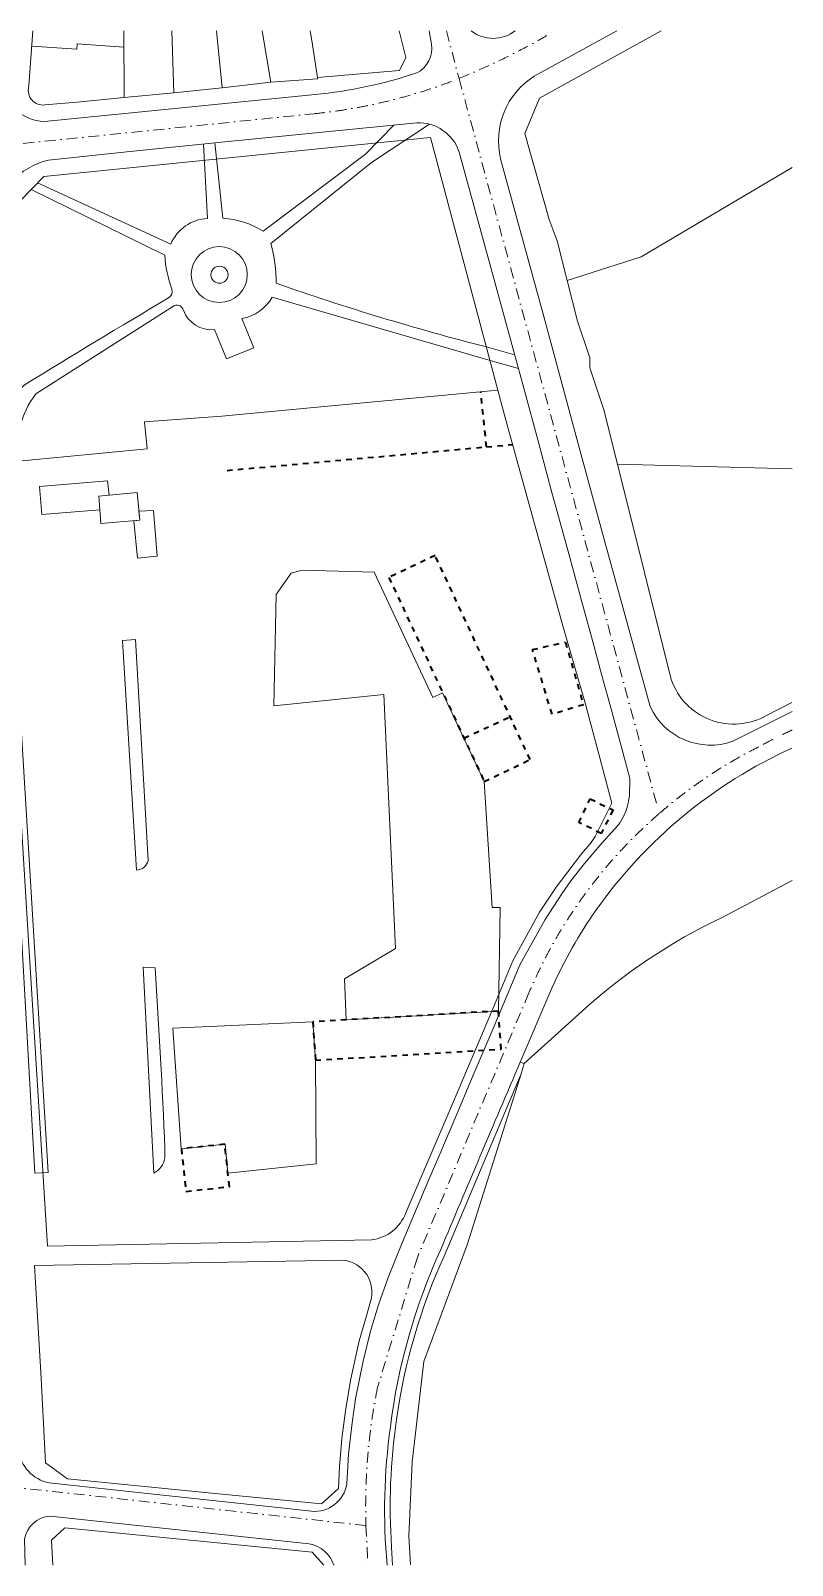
# Model space of a CAD drawing. Header units: inches. Extents: x -72385 to 39588, y -6525 to 66685.
# Drawn here: x 5600 to 19597, y 38481 to 66685 of the extents above; entities that cross this region are included whole.
import ezdxf

# ---------------------------------------------------------------- set-up
doc = ezdxf.new("R2010")
doc.units = ezdxf.units.IN
doc.header["$MEASUREMENT"] = 0
doc.linetypes.add('DASHDOTX2', pattern=[2, 1, -0.5, 0, -0.5])
doc.linetypes.add('Hidden', pattern=[0.4, 0.2, -0.2])
doc.layers.add('Ситуация имот', color=7, linetype='Continuous', lineweight=20)
doc.layers.add('Ситуация тънка линия', color=7, linetype='Continuous', lineweight=35)

msp = doc.modelspace()

# ---------------------------------------------------------------- linework, layer by layer
at = {"layer": 'Ситуация имот', "color": 5, "ltscale": 10}
for points in [[(5138, 66684.5), (5076.2, 65783.9, 0.3936686), (5852.2, 65015.3), (10826.5, 65510.1, 0.0554155), (12694.6, 65908, 0.322889), (12968.8, 66439.8), (12921.7, 66682.2)], [(13693.4, 66685.2, 0.3479874), (14502.1, 66685.4, -19.6070436)], [(19593.6, 54172.6), (18505.8, 53626, -0.3900616), (16983.9, 54267.7), (16153.3, 57290.5), (15681.4, 59023.9), (15028.6, 61430.1), (14236.9, 64331, -0.3220543), (14852, 65848.4), (16371.9, 66681.5)], [(5379.3, 40605.9, 0.3266512), (5938.1, 39995.8), (7854.5, 39790.7), (10086.9, 39549), (10759.4, 39474.1, 0.3914247), (11411.4, 39975.8), (11443, 40525.9), (11505.1, 41098.5), (11568.3, 41541.7), (11707.7, 42234.9), (11846.1, 42786.8), (11991.5, 43265.6), (12167.9, 43770.8), (12427.5, 44410), (12654.2, 44948.4), (12900, 45532.1), (13116.3, 46038.7), (13429.9, 46774.6), (13752.1, 47530.3), (14117.3, 48387.2), (14595.3, 49527), (14727.8, 49767.8), (15053.7, 50351.9), (15360.2, 50821.7), (15529.4, 51061.9), (15775.6, 51378.5), (16097.3, 51751.9), (16336.1, 52014, 0.1502272), (16595.8, 52564.9), (16606.9, 52619), (16609.3, 52943.1), (16554.4, 53151.2), (16273.8, 54195.2), (16097.1, 54832.3), (15923.5, 55480.2), (15711.3, 56255.2), (15488.7, 57068.9), (15162.3, 58263.6), (14938.4, 59099.4), (14660.6, 60117.7), (14130.3, 62066.5), (13476.1, 64452.7, 0.3347114), (12696.3, 64993.4), (9169.2, 64642), (7363.7, 64459.9), (5924, 64307.4, 0.287607), (4876.9, 63212.7, 2.1567377)], [(12150.4, 38483.4, -0.0573221), (12210.1, 41025.2, -0.0764622), (13135.2, 44283.3, -0.0016666), (14597, 47729.1, -6.7062611)], [(5496.7, 38484.5), (5486.5, 38966.6, -0.3464562), (5955.8, 39385), (10717.2, 38876.6, -0.2727758), (11171.9, 38481.4, -34.2921604)]]:
    msp.add_lwpolyline(points, format="xyb", dxfattribs=at)
at = {"layer": 'Ситуация имот', "color": 1, "ltscale": 10}
for points in [[(5641.1, 66683.9), (5568.5, 65677.1, -0.09456), (5562.4, 65654, 0.5191185), (5859.5, 65320.4), (6453.5, 65370.8), (7320.6, 65458.1), (8232.4, 65545.4), (9121.2, 65635.2), (10015.2, 65741.7), (10870.3, 65802), (10870.3, 65822.5), (12375.9, 65955.6), (12493.5, 66195.1), (12372.1, 66682.9)], [(17186.7, 66682.9), (14952.1, 65443), (14684.3, 64798.5), (15131, 63216.1), (15278.3, 62821), (15462, 62094.5), (15649.9, 61345.6), (15876.1, 60670.8), (15876.1, 60489.3), (16135.1, 59719), (16385.2, 58717.1), (17373.4, 54760.6, 0.4711066), (19124.9, 54100.8), (19587.4, 54340.1)], [(14667.5, 47701.4), (14597, 47729.1), (15178.9, 49087.2, -0.0485368), (15998.3, 50532.6, -0.1329046), (19588.7, 53498.6, -0.228464)], [(14667.5, 47701.4), (15733.7, 48668, -0.0739331), (18307.8, 50386.3), (19593.7, 51067.6)], [(12251.1, 38483.5), (12231.5, 38812.1, -0.0523757), (12322.4, 41161.9, -0.0716409), (13196.7, 44164.1), (14612.2, 47512.8, 0.0097196), (14667.5, 47701.4, -0.8149993)], [(5667.9, 43991.7), (5789.4, 41915.8), (5870.5, 40367.4), (6276.8, 40067.8), (8993, 39802.1), (10944.8, 39611.2), (11257.7, 39894.9), (11275.8, 40289.4), (11316, 40814.4), (11388.6, 41366.2), (11486.1, 41911.3), (11634.8, 42608.5), (11768.7, 43064.4), (11847.3, 43332.2, 0.460099), (11354.3, 44090), (5667.9, 43991.7)]]:
    msp.add_lwpolyline(points, format="xyb", dxfattribs=at)
at = {"layer": 'Ситуация имот', "color": 5, "ltscale": 10}
for points in [[(7320.6, 65458.1), (7310.3, 66683.6)], [(8232.4, 65545.4), (8196.2, 66683.3)], [(9011.6, 66684.3), (9117.6, 65634.8)], [(10015.2, 65741.7), (9856.7, 66683.9)], [(10734.8, 66684.2), (10768.5, 66508.1), (10870.3, 65822.5)], [(5620.7, 66401), (6445, 66343.7), (6452, 66444.6), (7312.8, 66381)], [(15462, 62094.5), (16821.9, 62531.2), (19594.6, 64170.7)], [(16385.2, 58717.1), (19595, 58630.9)]]:
    msp.add_lwpolyline(points, dxfattribs=at)
at = {"layer": 'Ситуация имот', "color": 1, "linetype": 'DASHDOTX2', "ltscale": 200}
for points in [[(13240.1, 66679.9), (13472.3, 65806.5, 0.0374566), (15234.4, 66683.5)], [(4270.3, 64491.4), (10807, 65159.3, 0.0689419), (13472.3, 65806.5)], [(17151.4, 52297.5, -0.0629369), (18985, 53525.7, -0.0186652), (19597.3, 53834.3)], [(17151.4, 52297.5, 0.1148796), (14757.2, 49002.6), (12705.9, 44139.5), (11974.4, 41752, 0.0578437), (11761.6, 39212.4)]]:
    msp.add_lwpolyline(points, format="xyb", dxfattribs=at)
for points in [[(13472.3, 65806.5), (17151.4, 52297.5)], [(11761.6, 39212.4), (4713.8, 39977.9)], [(11761.6, 39212.4), (11799.5, 38482.9)]]:
    msp.add_lwpolyline(points, dxfattribs=at)
at = {"layer": 'Ситуация имот', "color": 251, "ltscale": 10, "true_color": 0x636466}
for points in [[(12275.9, 64951.5), (11750.4, 64413.5), (9874.4, 63001, 0.1241272), (9129.4, 63237.2), (8982.3, 64623.2)], [(14494.2, 60729), (13975.5, 60873.4, -0.0214409), (10114, 62042.3, 0.0646851), (10014.6, 62775.4), (11862.5, 64264.1), (12929.2, 64967.8)], [(8776.7, 64602.5), (8850.3, 63232.6, 0.2934645), (8172.7, 62760.4), (5726.1, 63887.5)], [(5118.9, 59967.5, 0.0926395), (5292.7, 59991.3), (5480.7, 60172.1, -0.0038443), (8134.6, 61776, 0.3528218), (8191.9, 61933.5, -0.0636921), (8063, 62561.9), (5606.9, 63764.9)], [(5069.9, 59239.6), (5404.9, 59392, -0.1165228), (5694.7, 60010), (8245.1, 61633.8, -0.4348973), (8405.5, 61548.2, 0.3403599), (8977.8, 61191.6), (9200.5, 60654.6), (9698.7, 60857.4), (9483.1, 61394.3, 0.2219191), (10039.9, 61790.3), (14042.3, 60623.1), (14562.5, 60478.2)], [(5248.3, 56808, 0.2982807), (5038.4, 56560.1), (5399.3, 50496.3), (5425, 50158.5), (5676.6, 45688.3), (5919.6, 45701.7), (5248.3, 56808)], [(7545.8, 51259.4, 0.3619493), (7756.5, 51435.6), (7528.4, 55493.8), (7287, 55479.4), (7545.8, 51259.4)], [(7667.7, 49473.7), (7884.4, 49464.5, -0.006768), (8065.2, 46142.3), (8065.2, 45967.2, -0.2511344), (7860.1, 45689.6), (7667.7, 49473.7)]]:
    msp.add_lwpolyline(points, format="xyb", dxfattribs=at)
at = {"layer": 'Ситуация имот', "color": 1, "ltscale": 10}
for points in [[(14187, 60080.5), (12949.3, 64720.6), (5840.2, 64005.1), (5406.8, 63558.8), (5118.9, 59967.5), (5047.6, 58909.5), (5090.7, 58760.5), (5134.1, 58762.9)], [(12579.1, 38488.1), (12547.6, 39017.7), (12608.6, 40381.4), (12826.5, 42228), (13623, 44372.5), (14612.2, 47512.8)], [(6006.1, 38483.8), (5984.9, 38946.4), (6226, 39170.6), (10771.1, 38725.1), (10987.3, 38484.6)]]:
    msp.add_lwpolyline(points, dxfattribs=at)
at = {"layer": 'Ситуация имот', "color": 1, "ltscale": 50}
msp.add_lwpolyline([(5134.1, 58762.9), (5248.3, 56808), (5141.4, 56801.7), (5546.5, 50162.7), (5911.1, 44348.8), (11860.5, 44462.3, 0.279322), (12495.2, 44959.8), (13263.6, 46761.5), (14092.9, 48705.9), (14463.1, 49591.2), (14951.7, 50482.2), (15259.6, 50947.2), (15471.7, 51229.3), (15722.6, 51555.1), (15873.4, 51733, 0.0479118), (15973.7, 51877.1), (16277.8, 52487.6), (16033.3, 53413.8), (15797.4, 54310.9), (15391, 55704.5), (14949, 57291.2), (14590.2, 58598.9), (14309.4, 59617.3), (14187, 60080.5)], format="xyb", dxfattribs=at)
at = {"layer": 'Ситуация имот', "color": 5, "ltscale": 50}
msp.add_lwpolyline([(14187, 60080.5), (9111.1, 59602), (7690.5, 59494.1), (7742.1, 59001.1), (5440.5, 58778), (5134.1, 58762.9)], dxfattribs=at)
at = {"layer": 'Ситуация имот', "color": 251, "ltscale": 10, "true_color": 0x636466}
for points in [[(7039.2, 58149.7), (7009.7, 58412.2), (5762, 58309.6), (5804.4, 57794.3), (6872.6, 57881.9), (6854.7, 58133.3), (7039.2, 58149.7)], [(6854.7, 58133.3), (6890.4, 57630.4), (7602.6, 57687.8), (7553.9, 58195.3), (6854.7, 58133.3)], [(7586.6, 57854.3), (7856.1, 57869.1), (7924.9, 57026), (7559.7, 56989.7), (7495, 57679.1), (7602.6, 57687.8), (7586.6, 57854.3)]]:
    msp.add_lwpolyline(points, dxfattribs=at)
for points in [[(14197.1, 48668), (14229.7, 50573.9), (14082, 50570.6), (13934.9, 52884.5), (13168.2, 54516.1), (12989.1, 54432.2), (11910.6, 56734.9), (10591.8, 56768), (10384.7, 56718.5), (10111.8, 56321.2), (10065.3, 54280.2), (12091.9, 54483.6), (12305.9, 49815.5), (11368.9, 49258.9), (11397.6, 48505.2)], [(10783.6, 48469.3), (8210.8, 48351.5), (8365.4, 46137.1), (9172.1, 46223), (9225.7, 45689.8), (10844.9, 45862.1), (10836.2, 47763.5)]]:
    msp.add_lwpolyline(points, close=True, dxfattribs=at)
for centre, radius in [((9066.1, 62203.7), 514.4), ((9069.8, 62200.7), 157.1)]:
    msp.add_circle(centre, radius, dxfattribs=at)
at = {"layer": 'Ситуация тънка линия', "linetype": 'Hidden', "ltscale": 500}
for points in [[(9209, 58603.1), (13977.4, 59036.1), (13871.5, 60047.7)], [(13977.4, 59036.1), (14456, 59079.9)], [(13033.3, 57042), (12182.5, 56637.3), (13936, 52885.1), (14777.3, 53291), (13033.3, 57042)], [(13562.9, 53683.5), (14411.4, 54078)]]:
    msp.add_lwpolyline(points, dxfattribs=at)
for points in [[(15181.5, 54121.4), (14822.7, 55310.6), (15426.3, 55447.5), (15757.5, 54298.5)], [(16084.1, 51933.2), (15672.7, 52131.8), (15882.1, 52565.9), (16302.1, 52363.2)], [(10783.6, 48469.5), (10834.5, 47763.4), (14245.3, 47966.9), (14196.9, 48667.9)], [(8369.6, 46135.8), (8453.6, 45354), (9250.6, 45439.6), (9166.7, 46220.6)]]:
    msp.add_lwpolyline(points, close=True, dxfattribs=at)

doc.saveas('drawing.dxf')
